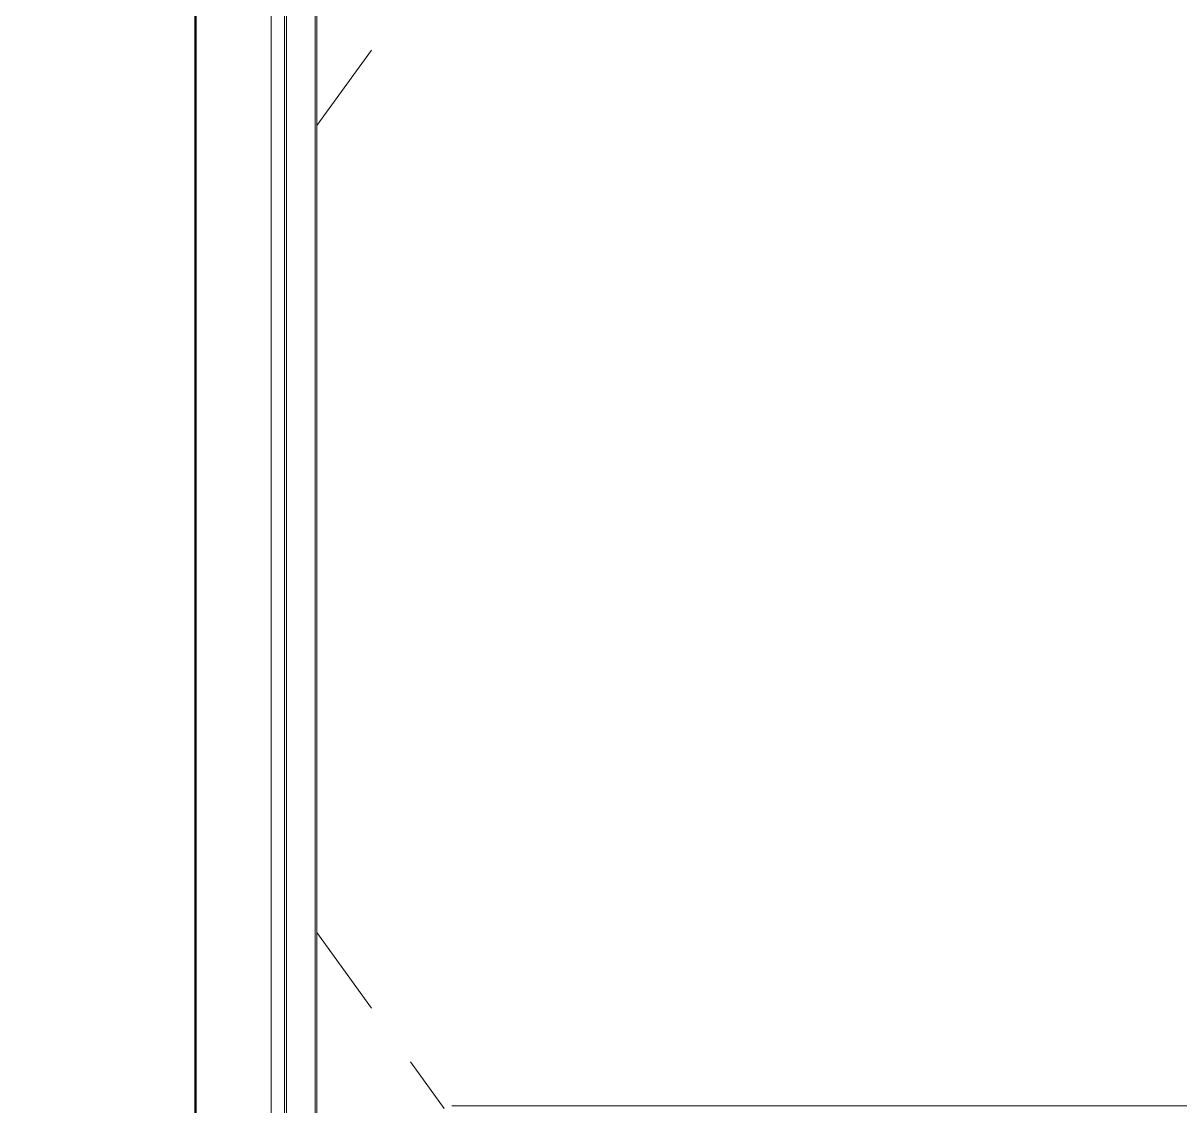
# Model space of a CAD drawing. Header units: millimetres. Extents: x -46169 to 174149, y -86316 to 18123.
# Drawn here: x 118175 to 119047, y -83689 to -82873 of the extents above; entities that cross this region are included whole.
import ezdxf

# ---------------------------------------------------------------- set-up
doc = ezdxf.new("R2010")
doc.units = ezdxf.units.MM
doc.header["$MEASUREMENT"] = 0
doc.linetypes.add('Wipeout_Contour', pattern=[1000, 0, -1000])
doc.layers.add('A04_A04_1_New_A-15-M_Column', color=7, linetype='Continuous')
doc.layers.add('A04_A04_1_New_A-25-M_Wall_Int', color=7, linetype='Continuous')
doc.layers.add('A04_A04_1_New_A-15-M_Column_Pen_No__28', color=7, linetype='Continuous', lineweight=50, true_color=0x2a2a2a)
doc.layers.add('A04_A04_1_New_A-35-M_FFE_Loose_Pen_No__64', color=7, linetype='Continuous', lineweight=20, true_color=0x606060)
for name, color, linetype, lineweight in [('A04_A04_1_New_A-15-M_Column_Pen_No__88', 8, 'Continuous', 20), ('A04_A04_1_New_A-25-M_Wall_Int_Pen_No__3', 7, 'Continuous', 18), ('A04_A04_1_New_A-25-M_Wall_Int_Pen_No__87', 8, 'Continuous', 20)]:
    doc.layers.add(name, color=color, linetype=linetype, lineweight=lineweight)

msp = doc.modelspace()

# ---------------------------------------------------------------- wipeouts: each hides what was drawn before it
at = {"color": 254, "linetype": 'Wipeout_Contour', "lineweight": 0, "ltscale": 573412.329551}
msp.add_wipeout([(118305.18, -77357.92), (118299.34, -77357.92), (118299.34, -84457.92), (118305.18, -84457.92)], dxfattribs=at).dxf.layer = 'A04_A04_1_New_A-15-M_Column'
at = {"color": 254, "linetype": 'Wipeout_Contour', "lineweight": 0, "ltscale": 573604.507618}
msp.add_wipeout([(118358.94, -77357.92), (118358.94, -84457.92), (118361.99, -84457.92), (118361.99, -77357.92)], dxfattribs=at).dxf.layer = 'A04_A04_1_New_A-15-M_Column'
at = {"color": 254, "linetype": 'Wipeout_Contour', "lineweight": 0, "ltscale": 578156.538641}
msp.add_wipeout([(118373.45, -81407.92), (118372.25, -81407.92), (118372.25, -84457.92), (118373.45, -84457.92)], dxfattribs=at).dxf.layer = 'A04_A04_1_New_A-25-M_Wall_Int'
at = {"color": 254, "linetype": 'Wipeout_Contour', "lineweight": 0, "ltscale": 578231.742318}
msp.add_wipeout([(118396.36, -81407.92), (118395.25, -81407.92), (118395.25, -84457.92), (118396.36, -84457.92)], dxfattribs=at).dxf.layer = 'A04_A04_1_New_A-25-M_Wall_Int'
at = {"color": 254, "linetype": 'Wipeout_Contour', "lineweight": 0, "ltscale": 580305.935287}
msp.add_wipeout([(119046.82, -83688.64), (119096.82, -83688.64), (119096.82, -82065.92), (119046.82, -82065.92)], dxfattribs=at).dxf.layer = 'A04_A04_1_New_A-25-M_Wall_Int'

# ---------------------------------------------------------------- next in the draw order: wipeouts: each hides what was drawn before it
at = {"color": 254, "linetype": 'Wipeout_Contour', "lineweight": 0, "ltscale": 573372.78771}
msp.add_wipeout([(118281.23, -84457.92), (118299.34, -84457.92), (118299.34, -77357.92), (118281.23, -77357.92)], dxfattribs=at).dxf.layer = 'A04_A04_1_New_A-15-M_Column'
at = {"color": 254, "linetype": 'Wipeout_Contour', "lineweight": 0, "ltscale": 573582.789205}
msp.add_wipeout([(118348.83, -84457.92), (118358.94, -84457.92), (118358.94, -77357.92), (118348.83, -77357.92)], dxfattribs=at).dxf.layer = 'A04_A04_1_New_A-15-M_Column'

# ---------------------------------------------------------------- next in the draw order: wipeouts: each hides what was drawn before it
at = {"color": 254, "linetype": 'Wipeout_Contour', "lineweight": 0, "ltscale": 573289.962597}
msp.add_wipeout([(118249.17, -84457.92), (118281.23, -84457.92), (118281.23, -77357.92), (118249.17, -77357.92)], dxfattribs=at).dxf.layer = 'A04_A04_1_New_A-15-M_Column'
at = {"color": 254, "linetype": 'Wipeout_Contour', "lineweight": 0, "ltscale": 573538.372251}
msp.add_wipeout([(118332.04, -84457.92), (118348.83, -84457.92), (118348.83, -77357.92), (118332.04, -77357.92)], dxfattribs=at).dxf.layer = 'A04_A04_1_New_A-15-M_Column'
at = {"color": 254, "linetype": 'Wipeout_Contour', "lineweight": 0, "ltscale": 578137.761814}
msp.add_wipeout([(118361.99, -81407.92), (118361.99, -84457.92), (118372.25, -84457.92), (118372.25, -81407.92)], dxfattribs=at).dxf.layer = 'A04_A04_1_New_A-25-M_Wall_Int'

# ---------------------------------------------------------------- next in the draw order: linework, layer by layer
at = {"layer": 'A04_A04_1_New_A-15-M_Column_Pen_No__88', "linetype": 'Continuous'}
msp.add_line((118361.99, -84457.92), (118361.99, -77357.92), dxfattribs=at)

# ---------------------------------------------------------------- next in the draw order: wipeouts: each hides what was drawn before it
at = {"color": 254, "linetype": 'Wipeout_Contour', "lineweight": 0, "ltscale": 573179.404766}
msp.add_wipeout([(118214.25, -84457.92), (118249.17, -84457.92), (118249.17, -77357.92), (118214.25, -77357.92)], dxfattribs=at).dxf.layer = 'A04_A04_1_New_A-15-M_Column'
at = {"color": 254, "linetype": 'Wipeout_Contour', "lineweight": 0, "ltscale": 573472.965989}
msp.add_wipeout([(118309.22, -84457.92), (118332.04, -84457.92), (118332.04, -77357.92), (118309.22, -77357.92)], dxfattribs=at).dxf.layer = 'A04_A04_1_New_A-15-M_Column'
at = {"color": 254, "linetype": 'Wipeout_Contour', "lineweight": 0, "ltscale": 578194.487415}
msp.add_wipeout([(118373.62, -84457.92), (118395.25, -84457.92), (118395.25, -81407.92), (118373.62, -81407.92)], dxfattribs=at).dxf.layer = 'A04_A04_1_New_A-25-M_Wall_Int'

# ---------------------------------------------------------------- next in the draw order: linework, layer by layer
at = {"layer": 'A04_A04_1_New_A-25-M_Wall_Int_Pen_No__87', "linetype": 'Continuous'}
for p, q in [((118372.25, -84457.92), (118372.25, -81407.92)), ((118373.62, -81407.92), (118373.62, -84457.92))]:
    msp.add_line(p, q, dxfattribs=at)

# ---------------------------------------------------------------- next in the draw order: wipeouts: each hides what was drawn before it
at = {"color": 254, "linetype": 'Wipeout_Contour', "lineweight": 0, "ltscale": 573061.664728}
msp.add_wipeout([(118177.83, -84457.92), (118214.25, -84457.92), (118214.25, -77357.92), (118177.83, -77357.92)], dxfattribs=at).dxf.layer = 'A04_A04_1_New_A-15-M_Column'
at = {"color": 254, "linetype": 'Wipeout_Contour', "lineweight": 0, "ltscale": 573428.657327}
msp.add_wipeout([(118309.22, -77357.92), (118305.2, -77357.92), (118305.2, -84457.92), (118309.22, -84457.92)], dxfattribs=at).dxf.layer = 'A04_A04_1_New_A-15-M_Column'
at = {"color": 254, "linetype": 'Wipeout_Contour', "lineweight": 0, "ltscale": 4502792.908172837}
msp.add_wipeout([(118396.54, -82065.92), (118396.54, -84457.92), (119046.82, -84457.92), (119046.82, -84266.92), (118555.58, -84266.92), (118555.58, -84454.92), (118522.98, -84454.92), (118522.98, -84266.92), (118499.9, -84266.92), (118498.22, -84266.82), (118494.95, -84266.08), (118491.92, -84264.62), (118489.3, -84262.52), (118487.2, -84259.9), (118485.75, -84256.87), (118485, -84253.6), (118484.9, -84251.92), (118484.9, -83706.85), (118484.9, -83705.1), (118484.9, -83704.3), (118484.91, -83703.79), (118485, -83702), (118485.75, -83698.7), (118487.21, -83695.67), (118489.3, -83693.04), (118491.93, -83690.94), (118494.96, -83689.48), (118498.23, -83688.74), (118499.91, -83688.64), (119046.82, -83688.64), (119046.82, -82065.92)], dxfattribs=at).dxf.layer = 'A04_A04_1_New_A-25-M_Wall_Int'

# ---------------------------------------------------------------- next in the draw order: linework, layer by layer
at = {"layer": 'A04_A04_1_New_A-15-M_Column_Pen_No__28', "linetype": 'Continuous'}
msp.add_line((118305.18, -84457.92), (118305.18, -77357.92), dxfattribs=at)

# ---------------------------------------------------------------- next in the draw order: wipeouts: each hides what was drawn before it
at = {"color": 254, "linetype": 'Wipeout_Contour', "lineweight": 0, "ltscale": 572941.268339}
msp.add_wipeout([(118141.29, -84457.92), (118177.83, -84457.92), (118177.83, -77357.92), (118141.29, -77357.92)], dxfattribs=at).dxf.layer = 'A04_A04_1_New_A-15-M_Column'
at = {"color": 254, "linetype": 'Wipeout_Contour', "lineweight": 0, "ltscale": 869575.341754}
msp.add_wipeout([(118396.54, -81999.92), (119590.82, -81999.92), (119590.82, -83688.64), (119755.01, -83688.64), (119755.01, -81407.92), (118396.54, -81407.92)], dxfattribs=at).dxf.layer = 'A04_A04_1_New_A-25-M_Wall_Int'

# ---------------------------------------------------------------- next in the draw order: linework, layer by layer
at = {"layer": 'A04_A04_1_New_A-25-M_Wall_Int_Pen_No__3', "linetype": 'Continuous'}
for p, q in [((118437.71, -82892.88), (118396.54, -82949.86)), ((118437.71, -83614.96), (118396.54, -83557.98)), ((118492.44, -83690.7), (118466.99, -83655.49))]:
    msp.add_line(p, q, dxfattribs=at)
at = {"layer": 'A04_A04_1_New_A-25-M_Wall_Int_Pen_No__87', "linetype": 'Continuous'}
for p, q in [((118395.25, -81407.92), (118395.25, -84457.92)), ((118396.54, -81407.92), (118396.54, -84457.92))]:
    msp.add_line(p, q, dxfattribs=at)
at = {"layer": 'A04_A04_1_New_A-35-M_FFE_Loose_Pen_No__64', "linetype": 'Continuous'}
for p, q in [((118498.23, -83688.74), (118499.91, -83688.64)), ((118499.91, -83688.64), (120269.91, -83688.64))]:
    msp.add_line(p, q, dxfattribs=at)

doc.saveas('drawing.dxf')
